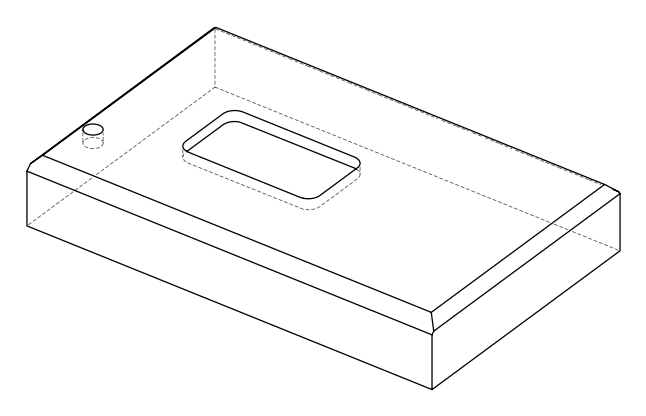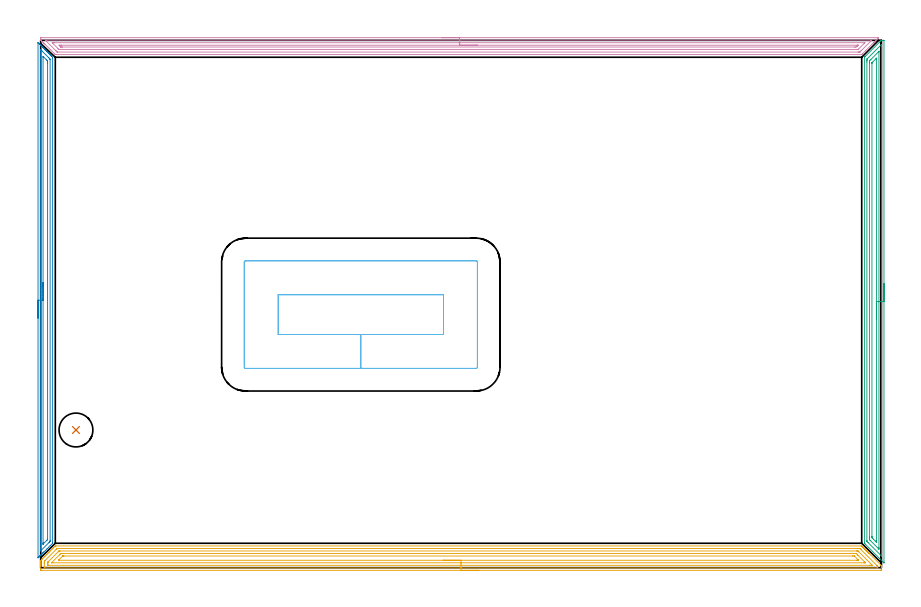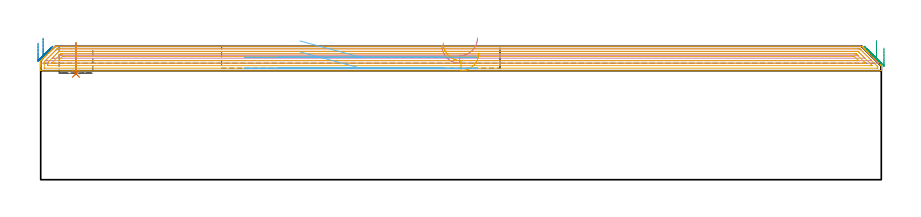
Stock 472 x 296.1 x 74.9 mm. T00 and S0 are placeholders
(PLAN: 6 operations, 2 tool changes, 53.1 min)
(1 INDEXABLE_INSERT_DRILL_BLIND_HOLE_FROM_SOLID | STEP1POCKET | NXT0302_009 | 0.07 min | 4293 mm3)
(2 AREA_MILL | FG_CHAMFER_SURFACE | UGT0205_001 | 6.99 min | 9913 mm3)
(3 AREA_MILL_1 | FG_CHAMFER_SURFACE_1 | UGT0205_001 | 9.37 min | 17913 mm3)
(4 AREA_MILL_2 | FG_CHAMFER_SURFACE_2 | UGT0205_001 | 14.99 min | 20718 mm3)
(5 AREA_MILL_3 | FG_CHAMFER_SURFACE_3 | UGT0205_001 | 18.91 min | 43379 mm3)
(6 MILL_RECTANGULAR_POCKET | POCKET_RECTANGULAR_STRAIGHT | UGT0201_109 | Follow Part, ap 6.35, ae 75% | 2.82 min | 163081 mm3)
(TOOL NXT0302_009 | Index. Insert Drill 19mm [880-D1900L25-05] | D19 PA176 FL95 Z2)
(TOOL UGT0205_001 | Chamfer Mill 20 x 3 x 45 deg. | D20 FL50 Z2)
(TOOL UGT0201_109 | End Mill 25.4 mm | D25.4 FL25 Z2)
(OP 1 INDEXABLE_INSERT_DRILL_BLIND_HOLE_FROM_SOLID)
G17 G21 G94 G90
T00 M6
G54
G17 G0 G90 X19.8 Y77.3 S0 M3
G43 Z84.9 H1
G94 G81 G98 Z59.5 F250. R76.9
G80
M5
M2
(OP 2 AREA_MILL)
G17 G21 G94 G90
T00 M6
G54
G17 G0 G90 X-1.5 Y140.15 S1061 M3
G43 Z84.9 H0
Z76.7
G94 G1 Y140.188 Z75.828 F250.
Y140.302 Z74.964
Y140.491 Z74.112
Y140.753 Z73.28
Y141.087 Z72.474
Y141.49 Z71.7
Y141.958 Z70.964
Y142.49 Z70.272
Y143.079 Z69.629
Y143.722 Z69.04
Y144.414 Z68.509
Y145.15 Z68.04
Y145.924 Z67.637
Y146.73 Z67.303
Y147.562 Z67.041
Y148.413 Z66.852
Y149.278 Z66.738
Y150.15 Z66.7
Y294.567
X-1.499 Y294.796 Z66.699
X-1.498 Y294.798
X-1.106 Y294.406 Z67.094
X-0.953 Y294.255 Z67.244
X-0.901 Y294.201 Z67.298
X-0.71 Y294.01 Z67.489
X-0.657 Y293.958 Z67.54
X-0.604 Y293.904 Z67.595
X-0.415 Y293.716 Z67.784
X-0.361 Y293.662 Z67.836
X-0.306 Y293.607 Z67.893
X-0.12 Y293.421 Z68.079
X-0.065 Y293.366 Z68.132
X-0.009 Y293.309 Z68.19
X0.175 Y293.126 Z68.374
X0.231 Y293.07 Z68.428
X0.288 Y293.012 Z68.487
X0.47 Y292.831 Z68.669
X0.527 Y292.774 Z68.724
X0.586 Y292.715 Z68.785
X0.764 Y292.536 Z68.963
X0.823 Y292.478 Z69.02
X0.883 Y292.417 Z69.082
X1.059 Y292.241 Z69.258
X1.12 Y292.182 Z69.316
X1.18 Y292.12 Z69.379
X1.354 Y291.946 Z69.553
X1.416 Y291.886 Z69.612
X1.478 Y291.823 Z69.677
X1.649 Y291.651 Z69.848
X1.712 Y291.59 Z69.908
X1.775 Y291.526 Z69.974
X1.944 Y291.357 Z70.143
X2.008 Y291.294 Z70.204
X2.072 Y291.228 Z70.271
X2.239 Y291.062 Z70.438
X2.304 Y290.998 Z70.5
X2.37 Y290.931 Z70.569
X2.534 Y290.767 Z70.733
X2.6 Y290.702 Z70.796
X2.667 Y290.634 Z70.866
X2.829 Y290.472 Z71.028
X2.896 Y290.406 Z71.093
X2.964 Y290.336 Z71.163
X3.123 Y290.177 Z71.322
X3.192 Y290.11 Z71.389
X3.262 Y290.039 Z71.461
X3.418 Y289.882 Z71.617
X3.488 Y289.813 Z71.685
X3.559 Y289.742 Z71.758
X3.713 Y289.587 Z71.912
X3.784 Y289.517 Z71.981
X3.856 Y289.444 Z72.055
X4.008 Y289.292 Z72.207
X4.08 Y289.221 Z72.277
X4.154 Y289.147 Z72.353
X4.303 Y288.998 Z72.502
X4.377 Y288.925 Z72.573
X4.451 Y288.85 Z72.65
X4.598 Y288.703 Z72.797
X4.673 Y288.629 Z72.869
X4.748 Y288.552 Z72.947
X4.893 Y288.408 Z73.092
X4.969 Y288.333 Z73.165
X5.045 Y288.255 Z73.245
X5.188 Y288.113 Z73.387
X5.265 Y288.037 Z73.461
X5.343 Y287.958 Z73.542
X5.482 Y287.818 Z73.682
X5.561 Y287.741 Z73.757
X5.64 Y287.66 Z73.839
X5.777 Y287.523 Z73.976
X5.857 Y287.445 Z74.053
X5.937 Y287.363 Z74.137
X6.072 Y287.228 Z74.271
X6.153 Y287.149 Z74.349
X6.634 Y286.666 Z74.834
X6.693 Y286.605 Z74.892
X6.7 Y286.174 Z74.9
Y14.126
X6.694 Y13.695 Z74.892
X6.634 Y13.634 Z74.833
X6.597 Y13.597 Z74.796
X5.343 Y12.342 Z73.542
X4.451 Y11.45 Z72.65
X3.559 Y10.558 Z71.758
X2.667 Y9.666 Z70.866
X1.775 Y8.774 Z69.974
X1.712 Y8.71 Z69.908
X1.649 Y8.649 Z69.848
X1.478 Y8.477 Z69.677
X1.416 Y8.414 Z69.612
X1.354 Y8.354 Z69.553
X1.18 Y8.18 Z69.379
X1.12 Y8.118 Z69.316
X1.059 Y8.059 Z69.258
X0.883 Y7.882 Z69.082
X0.823 Y7.822 Z69.02
X0.765 Y7.764 Z68.964
X0.586 Y7.585 Z68.785
X0.527 Y7.526 Z68.724
X0.47 Y7.469 Z68.669
X0.288 Y7.288 Z68.487
X0.231 Y7.23 Z68.428
X0.175 Y7.174 Z68.374
X-0.009 Y6.99 Z68.19
X-0.065 Y6.934 Z68.132
X-0.12 Y6.879 Z68.079
X-0.306 Y6.693 Z67.893
X-0.361 Y6.638 Z67.836
X-0.415 Y6.585 Z67.784
X-0.604 Y6.396 Z67.595
X-0.657 Y6.342 Z67.54
X-0.71 Y6.29 Z67.489
X-0.901 Y6.099 Z67.298
X-0.953 Y6.045 Z67.244
X-1.105 Y5.894 Z67.094
X-1.196 Y5.804 Z67.004
X-1.498 Y5.502 Z66.699
X-1.5 Y5.732 Z66.7
Y150.15
X-0.086 Z68.114
X-0.085 Y290.634 Z68.115
X-0.084 Y290.653 Z68.116
X-0.065 Y290.903 Z68.135
X0.213 Y290.634 Z68.413
X0.823 Y290.027 Z69.023
X1.109 Y289.742 Z69.309
X4.675 Y286.174 Z72.875
X5.265 Y285.573 Z73.465
X5.284 Y285.282 Z73.484
X5.285 Y285.262 Z73.485
Y15.018
X5.284 Y14.999 Z73.484
X5.265 Y14.727 Z73.465
X4.969 Y14.423 Z73.169
X4.676 Y14.126 Z72.876
X0.216 Y9.666 Z68.416
X0.073 Y9.528 Z68.273
X-0.065 Y9.397 Z68.135
X-0.084 Y9.666 Z68.116
X-0.085 Y9.687 Z68.115
X-0.086 Y150.15 Z68.114
X1.329 Z69.529
Y286.558
X1.33 Y287.066 Z69.53
X1.334 Z69.534
X3.119 Y285.282 Z71.319
X3.488 Y284.908 Z71.688
X3.745 Y284.644 Z71.945
X3.864 Y284.513 Z72.064
X3.866 Y284.39 Z72.066
X3.87 Y284.007 Z72.07
X3.871 Y283.498 Z72.071
Y283.113
Y16.418
X3.867 Y15.91 Z72.067
X3.864 Y15.815 Z72.064
X3.861 Y15.772 Z72.061
X3.833 Y15.741 Z72.033
X3.747 Y15.65 Z71.947
X3.488 Y15.388 Z71.688
X3.304 Y15.203 Z71.504
X1.334 Y13.234 Z69.534
X1.333 Z69.533
X1.332 Z69.532
X1.331 Y13.24 Z69.531
X1.329 Y13.619 Z69.529
Y14.126
Y150.15
Y151.022 Z69.567
Y151.886 Z69.68
Y152.738 Z69.869
Y153.57 Z70.132
Y154.376 Z70.465
Y155.15 Z70.868
Y155.886 Z71.337
Y156.578 Z71.868
Y157.221 Z72.457
Y157.81 Z73.101
Y158.341 Z73.793
Y158.81 Z74.529
Y159.213 Z75.302
Y159.547 Z76.108
Y159.809 Z76.94
Y159.998 Z77.792
Y160.112 Z78.657
Y160.15 Z79.529
G0 Z84.9
M5
M2
(OP 3 AREA_MILL_1)
G17 G21 G94 G90
T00 M6
G54
G17 G0 G90 X473.5 Y159.4 S1061 M3
G43 Z84.9 H0
Z73.9
G94 G1 Y159.362 Z73.028 F250.
Y159.248 Z72.163
Y159.059 Z71.312
Y158.797 Z70.48
Y158.463 Z69.674
Y158.06 Z68.9
Y157.591 Z68.164
Y157.06 Z67.472
Y156.471 Z66.829
Y155.828 Z66.239
Y155.136 Z65.708
Y154.4 Z65.24
Y153.626 Z64.837
Y152.82 Z64.503
Y151.988 Z64.241
Y151.136 Z64.052
Y150.271 Z63.938
Y149.4 Z63.9
Y2.822
X473.495 Y2.724 Z63.903
X473.493 Y2.718 Z63.905
X473.475 Y2.724 Z63.923
X471.149 Y5.051 Z66.25
X462.958 Y13.241 Z74.441
X462.641 Y13.558 Z74.755
X462.505 Y13.697 Z74.891
X462.5 Y14.041 Z74.9
Y286.546
X462.505 Y286.595 Z74.891
X462.517 Y286.616 Z74.879
X462.584 Y286.685 Z74.814
X462.891 Y286.993 Z74.506
X463.095 Y287.196 Z74.304
X471.64 Y295.74 Z65.76
X471.829 Y295.927 Z65.571
X472. Y296.09 Z65.399
X472.013 Y296.093 Z65.387
X472.703 Y296.1 Z64.697
X473.107 Z64.293
X473.492 Y296.09 Z63.905
X473.5 Y296.001 Z63.9
Y149.4
X472.086 Z65.314
Y6.82
X472.085 Y6.747 Z65.315
X472.08 Y6.602 Z65.32
X472.078 Y6.58 Z65.322
X472.073 Y6.583 Z65.327
X472.05 Y6.602 Z65.35
X472.013 Y6.637 Z65.387
X464.609 Y14.041 Z72.791
X463.987 Y14.671 Z73.413
X463.926 Y14.736 Z73.474
X463.919 Y14.862 Z73.481
X463.916 Y14.934 Z73.484
X463.915 Y15.007 Z73.485
X463.914 Y283.938 Z73.486
X463.918 Y284.759 Z73.482
X463.921 Y284.826 Z73.479
X463.987 Y285.628 Z73.413
X463.996 Y285.644 Z73.404
X464.002 Y285.652 Z73.398
X472.028 Y293.678 Z65.372
X472.045 Y293.693 Z65.355
X472.065 Y293.704 Z65.335
X472.08 Y293.707 Z65.32
X472.082 Y293.693 Z65.318
X472.085 Y293.651 Z65.315
Y293.621
X472.086 Y292.8 Z65.314
Y149.4
X470.672 Z66.728
X470.671 Y11.361 Z66.729
X470.67 Y10.919 Z66.73
X470.666 Y10.467 Z66.734
X470.665 Y10.448 Z66.735
X470.638 Y10.467 Z66.762
X470.229 Y10.871 Z67.171
X465.771 Y15.329 Z71.629
X465.522 Y15.58 Z71.878
X465.399 Y15.708 Z72.001
X465.34 Y15.771 Z72.06
X465.335 Y15.828 Z72.065
X465.331 Y16.268 Z72.069
X465.329 Y16.721 Z72.071
X465.328 Y17.164 Z72.072
X465.329 Y283.415 Z72.071
X465.33 Y283.865 Z72.07
X465.334 Y284.303 Z72.066
X465.338 Y284.527 Z72.062
X465.56 Y284.759 Z71.84
X466.111 Y285.312 Z71.289
X470.574 Y289.774 Z66.826
X470.639 Y289.836 Z66.761
X470.661 Y289.853 Z66.739
X470.665 Z66.735
X470.667 Y289.842 Z66.733
X470.671 Y289.796 Z66.729
Y289.764
X470.672 Y289.677 Z66.728
Y149.4
X469.257 Z68.143
Y14.934
X469.255 Y14.577 Z68.145
X469.253 Y14.398 Z68.147
X469.251 Y14.324 Z68.149
X469.202 Y14.358 Z68.198
X468.615 Y14.934 Z68.785
X467.554 Y15.996 Z69.846
X466.838 Y16.721 Z70.562
X466.75 Y16.828 Z70.65
X466.747 Y16.925 Z70.653
X466.745 Y17.128 Z70.655
X466.743 Y17.534 Z70.657
Y17.615
Y282.972
X466.748 Y283.378 Z70.652
X466.75 Y283.476 Z70.65
X466.797 Y283.537 Z70.603
X466.891 Y283.636 Z70.509
X467.115 Y283.865 Z70.285
X469.12 Y285.871 Z68.28
X469.224 Y285.973 Z68.176
X469.245 Y285.991 Z68.155
X469.25 Z68.15
X469.252 Y285.989 Z68.148
X469.254 Y285.939 Z68.146
X469.257 Y285.733 Z68.143
Y285.652
Y149.4
Y148.528 Z68.181
Y147.663 Z68.295
Y146.812 Z68.483
Y145.98 Z68.746
Y145.174 Z69.08
Y144.4 Z69.482
Y143.664 Z69.951
Y142.972 Z70.482
Y142.329 Z71.072
Y141.739 Z71.715
Y141.208 Z72.407
Y140.74 Z73.143
Y140.337 Z73.916
Y140.003 Z74.722
Y139.741 Z75.554
Y139.552 Z76.406
Y139.438 Z77.271
Y139.4 Z78.143
G0 Z84.9
M5
M2
(OP 4 AREA_MILL_2)
G17 G21 G94 G90
T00 M6
G54
G17 G0 G90 X225.25 Y297.6 S1061 M3
G43 Z84.9 H0
Z75.4
G94 G1 X225.288 Z74.528 F250.
X225.402 Z73.663
X225.591 Z72.812
X225.853 Z71.98
X226.187 Z71.174
X226.59 Z70.4
X227.058 Z69.664
X227.59 Z68.972
X228.179 Z68.329
X228.822 Z67.74
X229.514 Z67.208
X230.25 Z66.74
X231.024 Z66.337
X231.83 Z66.003
X232.662 Z65.741
X233.513 Z65.552
X234.378 Z65.438
X235.25 Z65.4
X470.471 Y297.599 Z65.399
X470.483 Y297.594 Z65.403
X470.471 Y297.575 Z65.423
X470.355 Y297.454 Z65.545
X469.875 Y296.975 Z66.024
X469.693 Y296.791 Z66.205
X469.179 Y296.279 Z66.721
X468.982 Y296.081 Z66.917
X468.818 Y295.915 Z67.08
X468.657 Y295.756 Z67.242
X468.535 Y295.634 Z67.364
X468.38 Y295.477 Z67.518
X468.228 Y295.327 Z67.671
X468.088 Y295.187 Z67.811
X467.942 Y295.039 Z67.956
X467.799 Y294.898 Z68.1
X467.641 Y294.74 Z68.258
X467.503 Y294.601 Z68.394
X463.172 Y290.272 Z72.728
X461.308 Y288.408 Z74.592
X461.032 Y288.134 Z74.863
X460.994 Y288.105 Z74.891
X460.937 Y288.1 Z74.9
X8.669
X8.199 Y288.107 Z74.893
X8.157 Y288.146 Z74.854
X7.828 Y288.471 Z74.528
X5.492 Y290.807 Z72.191
X2.573 Y293.726 Z69.271
X2.198 Y294.102 Z68.898
X2.067 Y294.233 Z68.767
X1.816 Y294.483 Z68.515
X1.697 Y294.601 Z68.395
X1.135 Y295.165 Z67.834
X0.922 Y295.377 Z67.621
X0.821 Y295.477 Z67.519
X0.624 Y295.675 Z67.324
X0.546 Y295.753 Z67.246
X0.326 Y295.973 Z67.026
X0.203 Y296.097 Z66.902
X0.029 Y296.275 Z66.723
X0.004 Y296.307 Z66.69
X0.002 Y296.353 Z66.645
X0. Y296.395 Z66.604
Y297.409 Z65.59
X0.01 Y297.594 Z65.405
X0.049 Y297.6 Z65.4
X235.25
Y296.186 Z66.814
X466.123 Y296.185 Z66.815
X466.3 Y296.184 Z66.816
X466.476 Y296.181 Z66.819
X466.613 Y296.175 Z66.825
X466.55 Y296.108 Z66.892
X466.403 Y295.955 Z67.045
X466.3 Y295.85 Z67.15
X466.112 Y295.662 Z67.338
X460.673 Y290.223 Z72.777
X460.36 Y289.912 Z73.088
X460.044 Y289.601 Z73.399
X459.953 Y289.521 Z73.479
X459.868 Y289.519 Z73.481
X459.15 Y289.515 Z73.485
X458.979 Y289.514 Z73.486
X9.563
X9.391 Y289.515 Z73.485
X9.302 Y289.518 Z73.482
X9.259 Y289.521 Z73.479
X9.234 Y289.528 Z73.472
X9.138 Y289.62 Z73.38
X8.818 Y289.933 Z73.067
X8.669 Y290.081 Z72.919
X8.527 Y290.223 Z72.777
X3.273 Y295.477 Z67.523
X2.59 Y296.179 Z66.821
X3.306 Y296.184 Z66.816
X3.477 Y296.185 Z66.815
X235.25 Y296.186 Z66.814
Y294.772 Z68.228
X462.616 Y294.771 Z68.229
X462.725 Y294.767 Z68.233
X462.747 Y294.765 Z68.235
X462.739 Y294.746 Z68.254
X462.725 Y294.725 Z68.275
X459.099 Y291.099 Z71.901
X458.928 Y290.94 Z72.06
X458.603 Y290.932 Z72.068
X458.429 Y290.929 Z72.071
X10.629
X10.456 Y290.931 Z72.069
X10.288 Y290.935 Z72.065
X10.112 Y291.099 Z71.901
X9.563 Y291.637 Z71.363
X6.599 Y294.601 Z68.399
X6.51 Y294.695 Z68.305
X6.451 Y294.76 Z68.24
X6.534 Y294.765 Z68.235
X6.709 Y294.77 Z68.23
X6.881 Y294.771 Z68.229
X7.601 Y294.772 Z68.228
X235.25
Y293.357 Z69.643
X458.772
X458.843 Y293.356 Z69.644
X458.889 Y293.354 Z69.646
X458.895 Y293.352 Z69.648
X458.896 Y293.35 Z69.65
X458.883 Y293.334 Z69.666
X458.84 Y293.289 Z69.711
X458.772 Y293.22 Z69.78
X458.401 Y292.85 Z70.15
X458.329 Y292.778 Z70.222
X458.256 Y292.707 Z70.293
X457.874 Y292.349 Z70.651
X457.362 Y292.345 Z70.655
X456.985 Y292.343 Z70.657
X12.244
X11.867 Y292.344 Z70.656
X11.35 Y292.348 Z70.652
X11.32 Y292.349 Z70.651
X11.287 Y292.373 Z70.627
X11.215 Y292.441 Z70.559
X11.073 Y292.578 Z70.422
X10.8 Y292.85 Z70.15
X10.456 Y293.197 Z69.803
X10.312 Y293.35 Z69.65
X10.456 Y293.353 Z69.647
X10.834 Y293.356 Z69.644
X11.35 Y293.357 Z69.643
X11.726
X235.25
X236.122 Z69.681
X236.986 Z69.795
X237.838 Z69.983
X238.67 Z70.246
X239.476 Z70.58
X240.25 Z70.982
X240.986 Z71.451
X241.678 Z71.982
X242.321 Z72.572
X242.91 Z73.215
X243.441 Z73.907
X243.91 Z74.643
X244.313 Z75.416
X244.647 Z76.222
X244.909 Z77.054
X245.098 Z77.906
X245.212 Z78.771
X245.25 Z79.643
G0 Z84.9
M5
M2
(OP 5 AREA_MILL_3)
G17 G21 G94 G90
T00 M6
G54
G17 G0 G90 X246. Y-1.5 S1061 M3
G43 Z84.9 H0
Z71.2
G94 G1 X245.962 Z70.328 F250.
X245.848 Z69.464
X245.659 Z68.612
X245.397 Z67.78
X245.063 Z66.974
X244.66 Z66.2
X244.192 Z65.464
X243.66 Z64.772
X243.071 Z64.129
X242.428 Z63.54
X241.736 Z63.008
X241. Z62.54
X240.226 Z62.137
X239.42 Z61.803
X238.588 Z61.541
X237.736 Z61.352
X236.872 Z61.238
X236. Z61.2
X0.617 Y-1.499 Z61.201
X0.02 Y-1.493 Z61.204
X0.007 Y-1.491 Z61.205
X0. Y-0.896 Z61.8
Y0.888 Z63.583
Y1.44 Z64.137
Y1.781 Z64.477
Y2.332 Z65.028
Y2.673 Z65.368
Y3.671 Z66.371
X0.01 Y4.001 Z66.7
X0.017 Y4.011 Z66.711
X0.171 Y4.17 Z66.869
X0.753 Y4.755 Z67.451
X1.098 Y5.098 Z67.798
X1.645 Y5.647 Z68.343
X1.995 Y5.995 Z68.695
X2.538 Y6.54 Z69.236
X2.891 Y6.891 Z69.591
X3.43 Y7.432 Z70.128
X3.787 Y7.787 Z70.487
X4.322 Y8.324 Z71.021
X4.683 Y8.684 Z71.383
X5.215 Y9.217 Z71.913
X5.58 Y9.58 Z72.28
X6.107 Y10.109 Z72.805
X6.476 Y10.476 Z73.176
X6.999 Y11.001 Z73.698
X7.372 Y11.372 Z74.072
X8.06 Y12.06 Z74.759
X8.205 Y12.198 Z74.887
X8.657 Y12.2 Z74.9
X460.663
X460.997 Y12.194 Z74.891
X461.008 Y12.193
X461.557 Y11.644 Z74.343
X461.605 Y11.596 Z74.293
X461.652 Y11.549 Z74.248
X461.854 Y11.346 Z74.045
X461.903 Y11.299 Z73.996
X461.949 Y11.251 Z73.95
X462.152 Y11.048 Z73.747
X462.2 Y11.001 Z73.698
X462.246 Y10.954 Z73.653
X462.45 Y10.751 Z73.45
X462.497 Y10.704 Z73.401
X462.543 Y10.657 Z73.356
X462.748 Y10.453 Z73.152
X462.795 Y10.406 Z73.104
X462.84 Y10.36 Z73.059
X463.045 Y10.155 Z72.854
X463.092 Y10.109 Z72.806
X463.137 Y10.063 Z72.762
X463.343 Y9.857 Z72.556
X463.39 Y9.812 Z72.509
X463.435 Y9.766 Z72.465
X463.641 Y9.56 Z72.259
X463.687 Y9.514 Z72.211
X463.732 Y9.469 Z72.168
X463.939 Y9.262 Z71.961
X463.985 Y9.217 Z71.914
X464.029 Y9.172 Z71.871
X464.236 Y8.964 Z71.663
X464.282 Y8.919 Z71.616
X464.326 Y8.875 Z71.574
X464.534 Y8.666 Z71.365
X464.579 Y8.622 Z71.319
X464.623 Y8.577 Z71.276
X464.832 Y8.369 Z71.068
X464.877 Y8.324 Z71.022
X464.92 Y8.28 Z70.979
X465.13 Y8.071 Z70.77
X465.174 Y8.027 Z70.724
X465.217 Y7.983 Z70.682
X465.427 Y7.773 Z70.472
X471.42 Y1.781 Z64.478
X471.529 Y1.671 Z64.371
X471.681 Y1.52 Z64.219
X471.867 Y1.335 Z64.032
X471.978 Y1.221 Z63.918
X471.999 Y1.192 Z63.887
X472. Y0.823 Z63.522
Y-0.004 Z62.691
Y-1.237 Z61.46
X471.998 Y-1.491 Z61.205
X471.527 Y-1.5 Z61.2
X236.
Y-0.086 Z62.614
X2.322 Y-0.085 Z62.615
X2.158 Y-0.082 Z62.618
X2.051 Y-0.079 Z62.621
X2.009 Y-0.073 Z62.627
X2.007 Y-0.061 Z62.639
X2.004 Y-0.004 Z62.696
X2. Y0.399 Z63.099
Y2.184 Z64.884
X2.002 Y2.673 Z65.373
X2.007 Y3.07 Z65.77
X2.025 Y3.565 Z66.265
X2.212 Y3.757 Z66.457
X2.404 Y3.953 Z66.653
X8.657 Y10.207 Z72.907
X8.906 Y10.455 Z73.155
X9.161 Y10.704 Z73.404
X9.238 Y10.776 Z73.476
X9.387 Y10.782 Z73.482
X9.469 Y10.785 Z73.485
X17.37 Y10.786 Z73.486
X458.877
X459.689 Y10.785 Z73.485
X459.77 Y10.783 Z73.483
X459.851 Y10.779 Z73.479
X459.972 Y10.766 Z73.466
X460.038 Y10.704 Z73.404
X460.663 Y10.086 Z72.786
X469.596 Y1.153 Z63.853
X469.856 Y0.888 Z63.588
X469.942 Y0.796 Z63.496
X469.99 Y0.735 Z63.435
X469.993 Y0.686 Z63.386
X469.998 Y0.487 Z63.187
X469.996 Y-0.004 Z62.696
X469.993 Y-0.054 Z62.646
X469.991 Y-0.073 Z62.627
X469.923 Y-0.079 Z62.621
X469.76 Y-0.084 Z62.616
X469.678 Y-0.085 Z62.615
X236. Y-0.086 Z62.614
Y1.328 Z64.028
X4.19 Y1.329 Z64.029
X4.04 Y1.331 Z64.031
X4.016 Y1.333 Z64.033
X4.01 Y1.335 Z64.035
X4.007 Y1.363 Z64.063
X4.002 Y1.464 Z64.164
X4. Y1.971 Z64.671
Y2.673 Z65.373
X4.001 Y2.862 Z65.562
X4.009 Y3.053 Z65.753
X4.012 Y3.101 Z65.801
X4.027 Y3.12 Z65.82
X4.069 Y3.166 Z65.866
X4.19 Y3.291 Z65.991
X9.819 Y8.919 Z71.619
X10.134 Y9.229 Z71.929
X10.242 Y9.332 Z72.032
X10.279 Y9.365 Z72.065
X10.331 Y9.367 Z72.067
X10.443 Y9.369 Z72.069
X10.885 Y9.371 Z72.071
X457.983
X458.427 Y9.369 Z72.069
X458.877 Y9.364 Z72.064
X458.934 Y9.355 Z72.055
X458.998 Y9.295 Z71.995
X459.127 Y9.17 Z71.87
X459.381 Y8.919 Z71.619
X466.519 Y1.781 Z64.481
X466.916 Y1.378 Z64.078
X466.951 Y1.335 Z64.035
X466.916 Y1.334 Z64.034
X466.474 Y1.33 Z64.03
X466.023 Y1.329 Z64.029
X465.582 Y1.328 Z64.028
X236.
Y2.743 Z65.443
X6.8
X6.16 Y2.748 Z65.448
X6.116 Y2.75 Z65.45
X6.128 Y2.768 Z65.468
X6.178 Y2.824 Z65.524
X6.256 Y2.906 Z65.606
X10.483 Y7.135 Z69.835
X10.916 Y7.555 Z70.255
X11.337 Y7.95 Z70.65
X11.411 Y7.953 Z70.653
X12.23 Y7.957 Z70.657
X12.3
X457.16
X457.572 Y7.956 Z70.656
X457.777 Y7.953 Z70.653
X457.876 Y7.95 Z70.65
X457.983 Y7.857 Z70.557
X458.716 Y7.135 Z69.835
X458.877 Y6.975 Z69.675
X462.45 Y3.401 Z66.101
X463.037 Y2.802 Z65.502
X463.079 Y2.749 Z65.449
X463.003 Y2.747 Z65.447
X462.819 Y2.744 Z65.444
X462.45 Y2.743 Z65.443
X462.38
X236.
Y4.157 Z66.857
X10.056
X10.004 Y4.158 Z66.858
X9.976 Y4.16 Z66.86
X9.973 Y4.161 Z66.861
X9.983 Y4.173 Z66.873
X10.163 Y4.363 Z67.063
X10.256 Y4.458 Z67.158
X10.35 Y4.552 Z67.252
X12.23 Y6.431 Z69.131
X12.313 Y6.507 Z69.207
X12.346 Y6.536 Z69.236
X12.379 Y6.538 Z69.238
X12.526 Y6.541 Z69.241
X12.823 Y6.543 Z69.243
X13.123
X455.896
X456.197 Y6.542 Z69.242
X456.794 Y6.538 Z69.238
X456.823 Y6.536 Z69.236
X456.874 Y6.516 Z69.216
X457.018 Y6.38 Z69.08
X457.09 Y6.311 Z69.011
X458.944 Y4.458 Z67.158
X459.011 Y4.39 Z67.09
X459.142 Y4.253 Z66.953
X459.223 Y4.167 Z66.867
X459.216 Y4.163 Z66.863
X459.174 Y4.161 Z66.861
X458.877 Y4.158 Z66.858
X458.284 Y4.157 Z66.857
X457.983
X236.
X235.128 Z66.895
X234.264 Z67.009
X233.412 Z67.198
X232.58 Z67.46
X231.774 Z67.794
X231. Z68.197
X230.264 Z68.665
X229.572 Z69.196
X228.929 Z69.786
X228.34 Z70.429
X227.808 Z71.121
X227.34 Z71.857
X226.937 Z72.631
X226.603 Z73.437
X226.341 Z74.269
X226.152 Z75.12
X226.038 Z75.985
X226. Z76.857
G0 Z84.9
M5
M2
(OP 6 MILL_RECTANGULAR_POCKET)
G17 G21 G94 G90
T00 M6
G54
G17 G0 G90 X145.602 Y130.95 S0 M3
G43 Z84.9 H0
Z77.9
G94 G1 X179.75 Z68.75 F250.
X226.15 F500.
Y153.25
X133.35
Y130.95
X179.75
Y111.9
X244.5
G3 X245.2 Y112.6 R0.7
G1 Y171.6
G3 X244.5 Y172.3 R0.7
G1 X115.
G3 X114.3 Y171.6 R0.7
G1 Y112.6
G3 X115. Y111.9 R0.7
G1 X179.75
X180.75
G0 X145.602 Y130.95 Z71.75
G1 X179.75 Z62.6 F250.
X226.15 F500.
Y153.25
X133.35
Y130.95
X179.75
Y111.9
X244.5
G3 X245.2 Y112.6 R0.7
G1 Y171.6
G3 X244.5 Y172.3 R0.7
G1 X115.
G3 X114.3 Y171.6 R0.7
G1 Y112.6
G3 X115. Y111.9 R0.7
G1 X179.75
X180.75
G0 Z84.9
M5
M2
